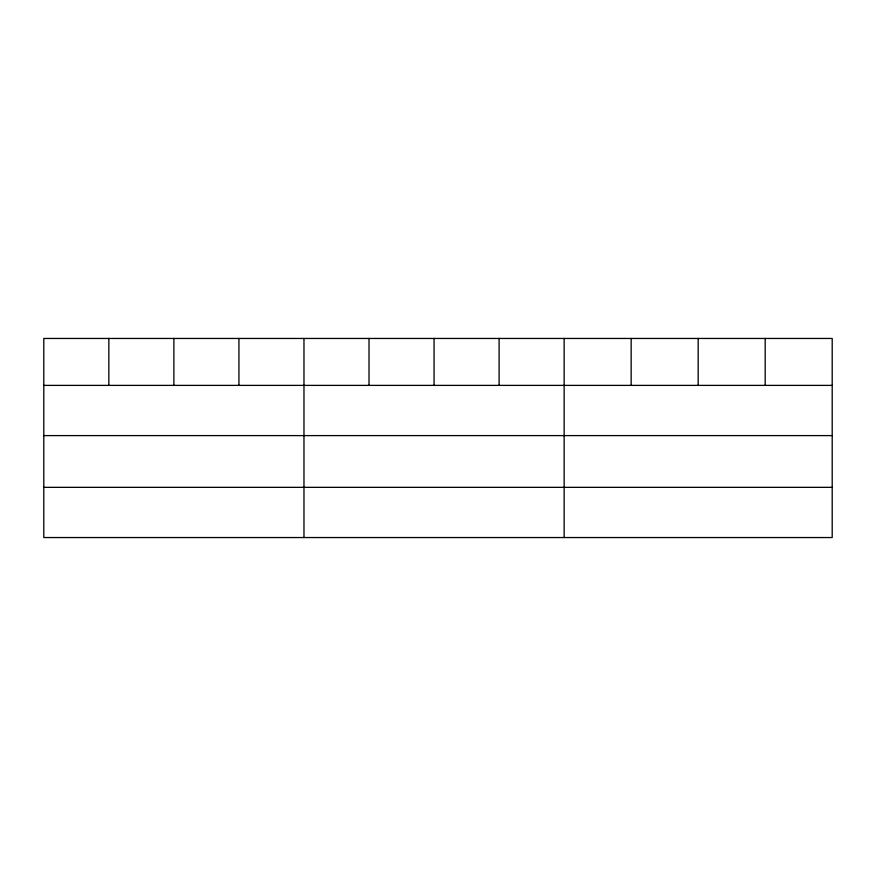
<?xml version="1.0" encoding="UTF-8"?>
<svg xmlns="http://www.w3.org/2000/svg" width="876" height="876" viewBox="0 0 876 876"><rect width="100%" height="100%" fill="white"/><g stroke="black" fill="none" stroke-linecap="round" stroke-linejoin="round"><path stroke-width="1.31" d="M832.2 435.602L832.2 338.454L43.8 338.454L43.8 537.546L832.2 537.546L832.2 435.602L43.8 435.602M43.8 385.385L832.2 385.385M43.8 487.341L832.2 487.341M765.186 338.454L765.186 385.385M698.172 338.454L698.172 385.385M631.158 338.454L631.158 385.385M564.144 338.454L564.144 537.546M499.101 338.454L499.101 385.385M434.058 338.454L434.058 385.385M369.015 338.454L369.015 385.385M303.972 338.454L303.972 537.546M238.929 338.454L238.929 385.385M173.886 338.454L173.886 385.385M108.843 338.454L108.843 385.385"/></g></svg>
